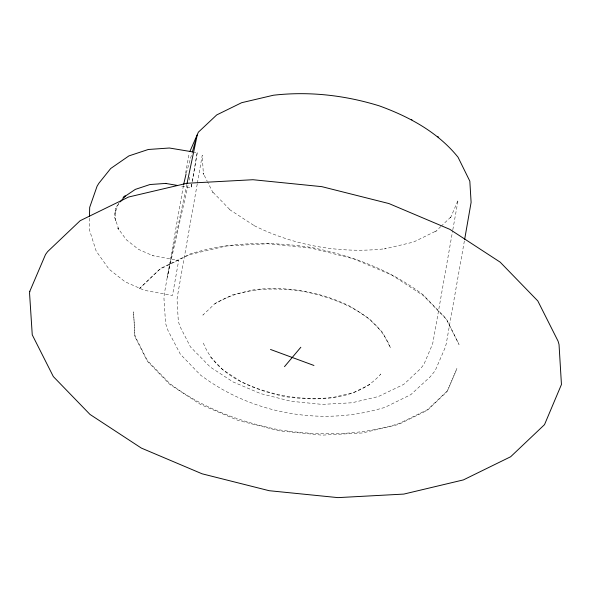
<?xml version="1.0" encoding="UTF-8"?>
<svg xmlns="http://www.w3.org/2000/svg" width="591" height="591" viewBox="0 0 591 591"><rect width="100%" height="100%" fill="white"/><g stroke="black" fill="none" stroke-linecap="round" stroke-linejoin="round"><path stroke-width="0.44" stroke-dasharray="2.96 2.22" d="M89.455 218.234L89.411 229.788L96.185 251.086L108.98 269.112L125.011 281.744L144.352 290.314L172.476 295.485L178.681 260.454L152.744 255.681L153.128 255.837L138.501 249.35L126.371 239.783L117.712 227.912L119.079 230.246L114.757 217.495L115.444 220.842L115.489 208.113L115.289 211.866L114.211 215.464L118.525 203.489L116.752 206.399L120.121 202.188M181.725 186.165L191.196 187.768L197.224 152.655L193.154 151.968M197.224 152.655L192.437 180.743M183.409 185.714L164.224 294.481L163.966 298.455L165.591 323.44L168.066 330.687L180.358 354.208L200.777 375.351L203.112 376.925C253.532 413.922 321.777 425.941 381.779 408.248L384.512 407.561L410.856 394.625L430.344 376.674L435.161 370.697L445.104 347.744L446.22 343.918L464.496 240.249M185.596 173.296L189.26 152.936M191.861 184.06L191.196 187.768M197.231 184.015L177.344 296.778L177.041 299.393L178.312 321.157L179.745 326.003L190.487 346.939L210.322 367.107L233.105 381.956L260.609 393.599L290.964 401.259L322.11 404.384L351.911 402.781L378.336 396.561L403.808 384.342L420.962 368.296L423.969 364.226L432.494 344.176L433.1 341.62L452.662 230.675M197.394 183.107L202.233 155.204L203.4 174.448L203.082 172.993L207.19 181.134M452.817 229.766L458.128 200.076L450.571 217.784L451.369 216.52L441.47 225.925M186.837 184.37L167.246 277.371L188.174 184.621M189.186 180.129L190.199 175.638M186.291 173.215L192.363 152.005M203.201 314.774L202.868 315.114L215.139 303.434L232.773 294.754L254.485 289.649C287.315 285.896 320.943 291.799 350.537 306.493L369.249 318.682L382.658 332.519L390.555 348.018C376.851 313.164 337.505 298.647 303.663 291.385C273.788 286.938 241.379 287.699 214.836 303.744M380.486 374.339L380.826 374C357.607 400.846 317.884 401.171 285.431 396.716C253.347 389.853 216.099 376.009 203.297 342.876L203.496 343.312M440.812 226.552L435.53 231.569L436.594 230.756L413.419 242.111L384.601 248.9L385.354 248.722C340.601 253.849 294.754 245.797 254.403 225.762L255.053 226.183L229.293 209.399L230.209 209.99L212.213 191.41L212.93 192.54L207.596 181.954M369.501 384.756L369.87 384.542L353.366 392.631L333.08 397.411C301.395 401.038 268.927 395.342 240.36 381.158L222.881 369.752L210.064 356.521L210.337 356.853M133.529 311.922L134.94 336.641L147.329 361.227L169.787 384.416L200.785 404.621L238.225 420.467L279.536 430.883L321.91 435.146L362.46 432.967L398.43 424.501L427.352 410.324L447.276 391.397L456.909 368.621L447.357 391.006L447.557 390.666L427.618 409.607L399.161 423.503C360.488 435.648 319.509 435.995 279.706 429.908C240.175 422.085 201.723 407.797 169.44 383.227L147.322 360.466L134.925 335.858L134.999 336.242L133.529 311.922M139.794 288.142L139.624 288.497L159.991 269.141L189.578 254.64L226.36 245.982L267.834 243.758L311.169 248.117L353.425 258.762L391.707 274.97L423.415 295.633L446.382 319.347L459.052 344.494L446.205 318.652L423.082 294.783C390.348 269.873 351.372 255.386 311.287 247.452C270.937 241.283 229.389 241.638 190.184 253.953L160.397 268.543L139.794 288.142"/><path stroke-width="0.89" d="M89.463 216.461L89.684 207.375L97.079 186.217L98.845 183.306L110.709 168.494L128.89 155.913L148.275 149.486L169.381 148.009L192.341 151.828M183.565 184.813L186.039 174.094M464.659 239.34L471.108 202.344L469.83 181.156L458.047 157.228C437.901 132.207 409.135 116.708 379.392 105.9C345.144 95.269 309.1 91.132 273.411 95.232L241.66 102.701L216.734 114.92L198.377 132.162L189.984 151.237M187.022 183.469L197.254 134.918L192.363 152.005M120.682 201.487L125.174 195.88L123.113 197.608L135.309 189.393L149.988 184.525L165.968 183.409L165.569 183.417L177.234 185.397M284.485 366.656L300.834 347.257M270.508 349.466L313.947 365.467M411.329 119.419L411.971 119.833M437.776 136.654L438.692 137.245M29.823 291.289L29.55 293.114L32.254 334.838L53.33 376.57L90.009 414.439L141.338 448.074L202.1 473.805L269.164 490.7L337.956 497.622L403.793 494.091L463.403 479.907L510.646 456.754L544.51 424.648L561.45 384.497L559.034 344.523L558.059 341.133L537.817 300.952L500.171 262.153L449.795 229.323L388.967 203.57L321.836 186.653L252.97 179.723L187.074 183.262L128.631 197.017L80.154 220.709L47.605 251.64L45.529 254.492L29.823 291.289"/></g></svg>
